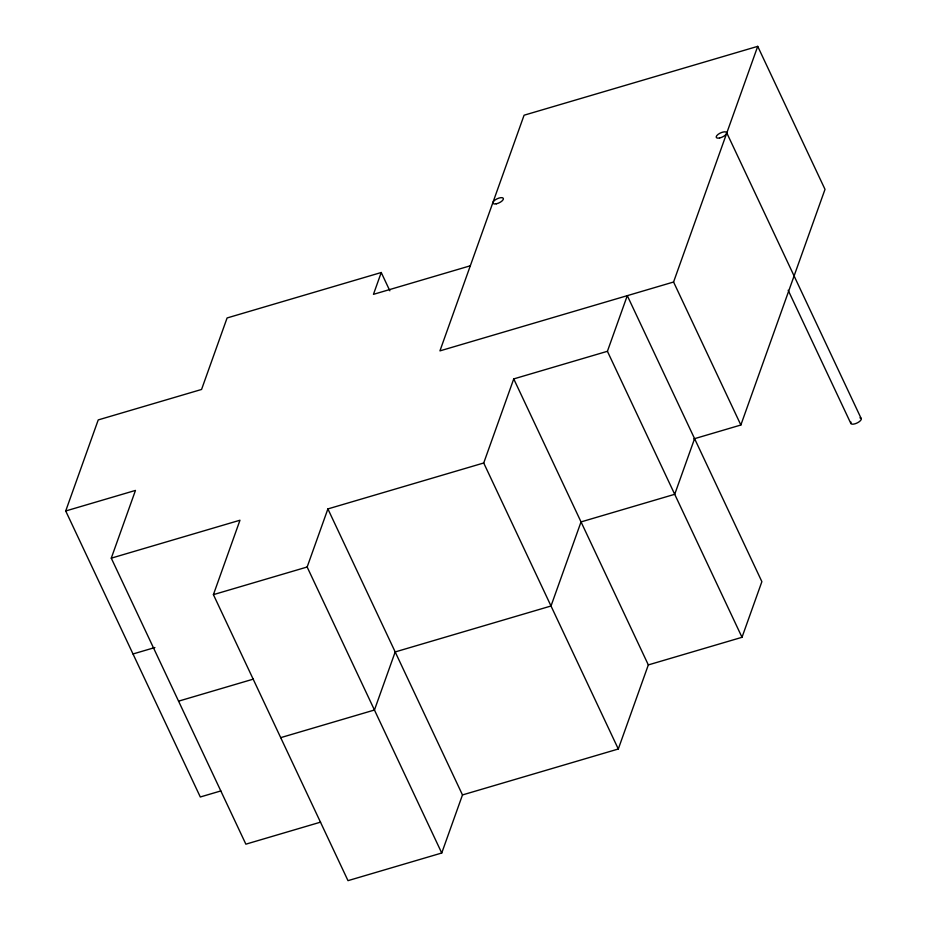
<?xml version="1.0" encoding="UTF-8"?>
<svg xmlns="http://www.w3.org/2000/svg" width="927" height="927" viewBox="0 0 927 927"><rect width="100%" height="100%" fill="white"/><g stroke="black" fill="none" stroke-linecap="round" stroke-linejoin="round"><path stroke-width="1.39" d="M220.811 790.94L200.302 796.988L65.713 510.974L98.227 419.919L201.565 389.456L227.092 317.961L381.24 272.515L389.85 290.8M320.591 822.133L245.864 844.173L111.275 558.158L135.469 490.418L65.713 510.974M462.48 794.937L618.297 749.004L648.332 664.914L742.006 637.301L761.878 581.658L627.289 295.655L607.417 351.298L513.743 378.911L483.72 462.99L327.891 508.923L462.48 794.937L441.739 853.014L347.996 880.65L213.407 594.647L239.977 520.221L111.275 558.158M381.24 272.515L373.454 294.346L470.313 265.782M441.739 853.014L307.15 567.011L327.891 508.923M673.57 282.017L757.718 46.35L524.079 115.215L439.931 350.881L673.57 282.017L740.858 425.018L693.859 438.877M694.578 438.656L674.717 494.3L581.032 521.913L551.009 606.003L395.192 651.936L374.45 710.012L280.696 737.649M740.858 425.018L825.007 189.351L757.718 46.35M213.407 594.647L307.15 567.011M133.001 653.975L154.89 647.533M178.563 701.16L253.303 679.132M726.594 132.515L861.183 418.517M788.17 290.267L850.847 423.477M607.417 351.298L742.006 637.301M513.743 378.911L648.332 664.914M483.72 462.99L618.297 749.004M859.92 417.845A5.736 2.26 -25.2 0 1 860.163 420.916A5.736 2.26 -25.2 0 1 853.489 424.126A5.736 2.26 -25.2 0 1 851.032 422.109M719.584 137.996A5.736 2.26 -25.2 0 0 726.629 132.584A5.736 2.26 -25.2 0 0 718.077 134.392A5.736 2.26 -25.2 0 0 719.584 137.996M496.316 203.813A5.736 2.26 -25.2 0 0 503.361 198.401A5.736 2.26 -25.2 0 0 494.798 200.197A5.736 2.26 -25.2 0 0 496.316 203.813"/></g></svg>
